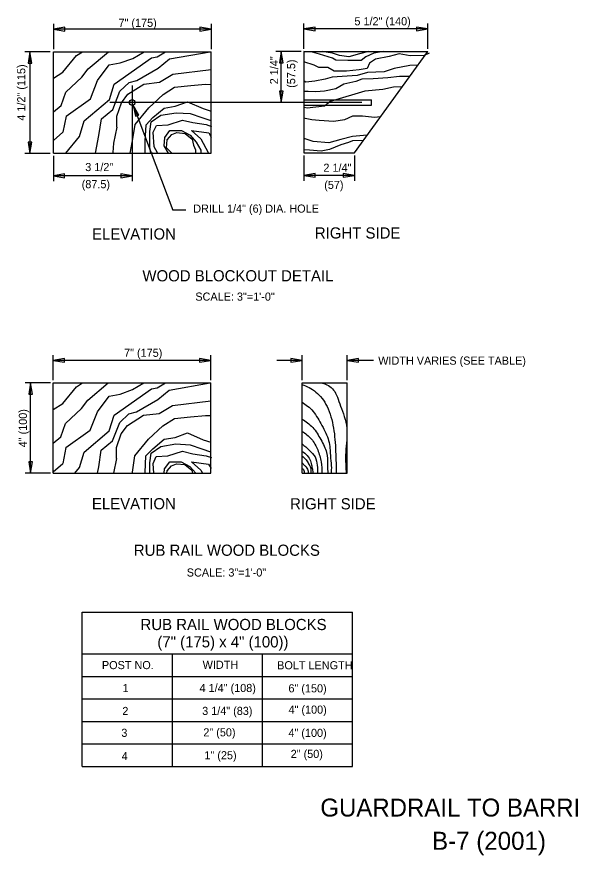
# Model space of a CAD drawing. Extents: x 3.1 to 16.6, y 0.2 to 9.9.
# Drawn here: x 3.1 to 9.27, y 0.57 to 9.87 of the extents above; entities that cross this region are included whole.
import ezdxf

# ---------------------------------------------------------------- set-up
doc = ezdxf.new("R2010")
doc.units = 0
for name, color, linetype in [('SD_P_Center Lines', 7, 'Continuous'), ('SD_P_Dimension Lines', 7, 'Continuous'), ('SD_P_Dimension Text', 7, 'Continuous'), ('SD_P_Frame', 7, 'Continuous'), ('SD_P_Prop Hidden Lines', 7, 'Continuous'), ('SD_P_Prop Object Lines', 7, 'Continuous'), ('SD_P_Subtitles', 7, 'Continuous'), ('SD_X_Exist Object Lines', 7, 'Continuous')]:
    doc.layers.add(name, color=color, linetype=linetype)

msp = doc.modelspace()

# ---------------------------------------------------------------- linework, layer by layer
at = {"layer": 'SD_P_Center Lines'}
for p, q in [((4.38, 9.108), (4.38, 8.045)), ((6.926, 8.918), (4.131, 8.918))]:
    msp.add_line(p, q, dxfattribs=at)
at = {"layer": 'SD_P_Dimension Lines'}
for p, q in [((3.505, 9.791), (3.505, 9.511)), ((5.255, 9.791), (5.255, 9.511)), ((6.284, 9.514), (6.284, 9.794)), ((7.659, 9.514), (7.659, 9.794)), ((3.633, 9.752), (3.508, 9.731)), ((5.255, 9.731), (3.508, 9.731)), ((3.508, 9.731), (3.633, 9.71)), ((3.633, 9.71), (3.633, 9.752)), ((5.255, 9.731), (5.13, 9.752)), ((5.13, 9.752), (5.13, 9.71)), ((5.13, 9.71), (5.255, 9.731)), ((6.409, 9.755), (6.284, 9.734)), ((7.659, 9.734), (6.284, 9.734)), ((6.284, 9.734), (6.409, 9.713)), ((6.409, 9.713), (6.409, 9.755)), ((7.659, 9.734), (7.534, 9.755)), ((7.534, 9.755), (7.534, 9.713)), ((7.534, 9.713), (7.659, 9.734)), ((3.468, 9.481), (3.188, 9.481)), ((3.245, 9.481), (3.224, 9.356)), ((3.245, 9.481), (3.245, 8.352)), ((3.266, 9.356), (3.245, 9.481)), ((6.254, 9.484), (5.974, 9.484)), ((6.034, 9.484), (6.013, 9.359)), ((6.034, 8.918), (6.034, 9.484)), ((6.055, 9.359), (6.034, 9.484)), ((3.224, 9.356), (3.266, 9.356)), ((6.013, 9.359), (6.055, 9.359)), ((6.013, 9.043), (6.034, 8.918)), ((6.055, 9.043), (6.013, 9.043)), ((6.034, 8.918), (6.055, 9.043)), ((4.391, 8.889), (4.83, 7.724)), ((4.455, 8.779), (4.391, 8.889)), ((4.391, 8.889), (4.415, 8.765)), ((4.415, 8.765), (4.455, 8.779)), ((3.224, 8.477), (3.245, 8.352)), ((3.266, 8.477), (3.224, 8.477)), ((3.245, 8.352), (3.266, 8.477)), ((3.468, 8.352), (3.188, 8.352)), ((3.505, 8.325), (3.505, 8.045)), ((6.284, 8.33), (6.284, 8.05)), ((6.846, 8.33), (6.846, 8.05)), ((3.63, 8.126), (3.505, 8.105)), ((4.38, 8.105), (3.505, 8.105)), ((3.505, 8.105), (3.63, 8.084)), ((3.63, 8.084), (3.63, 8.126)), ((4.38, 8.105), (4.255, 8.126)), ((4.255, 8.126), (4.255, 8.084)), ((4.255, 8.084), (4.38, 8.105)), ((6.409, 8.131), (6.284, 8.11)), ((6.846, 8.11), (6.284, 8.11)), ((6.284, 8.11), (6.409, 8.089)), ((6.409, 8.089), (6.409, 8.131)), ((6.846, 8.11), (6.721, 8.131)), ((6.721, 8.131), (6.721, 8.089)), ((6.721, 8.089), (6.846, 8.11)), ((4.975, 7.724), (4.83, 7.724)), ((3.503, 5.837), (3.503, 6.117)), ((3.628, 6.078), (3.503, 6.057)), ((5.253, 6.057), (3.503, 6.057)), ((3.503, 6.057), (3.628, 6.036)), ((3.628, 6.036), (3.628, 6.078)), ((5.253, 6.057), (5.128, 6.078)), ((5.128, 6.078), (5.128, 6.036)), ((5.128, 6.036), (5.253, 6.057)), ((5.253, 5.837), (5.253, 6.117)), ((6.264, 6.057), (5.983, 6.057)), ((6.264, 6.057), (6.139, 6.078)), ((6.139, 6.078), (6.139, 6.036)), ((6.139, 6.036), (6.264, 6.057)), ((6.264, 5.837), (6.264, 6.117)), ((6.764, 5.837), (6.764, 6.117)), ((6.889, 6.078), (6.764, 6.057)), ((7.056, 6.057), (6.764, 6.057)), ((6.764, 6.057), (6.889, 6.036)), ((6.889, 6.036), (6.889, 6.078)), ((3.473, 5.807), (3.193, 5.807)), ((3.253, 5.807), (3.232, 5.682)), ((3.253, 4.807), (3.253, 5.807)), ((3.274, 5.682), (3.253, 5.807)), ((3.232, 5.682), (3.274, 5.682)), ((3.232, 4.932), (3.253, 4.807)), ((3.274, 4.932), (3.232, 4.932)), ((3.253, 4.807), (3.274, 4.932)), ((3.473, 4.807), (3.193, 4.807)), ((3.825, 3.263), (6.825, 3.263)), ((3.825, 1.553), (3.825, 3.263)), ((6.825, 1.553), (6.825, 3.263)), ((3.825, 2.803), (6.825, 2.803)), ((4.825, 1.553), (4.825, 2.803)), ((5.825, 1.553), (5.825, 2.803)), ((3.825, 2.553), (6.825, 2.553)), ((3.825, 2.303), (6.825, 2.303)), ((3.825, 2.053), (6.825, 2.053)), ((3.825, 1.803), (6.825, 1.803)), ((3.825, 1.553), (6.825, 1.553))]:
    msp.add_line(p, q, dxfattribs=at)
at = {"layer": 'SD_P_Prop Hidden Lines'}
for p, q in [((6.285, 8.949), (7.035, 8.949)), ((7.035, 8.887), (7.035, 8.949)), ((6.285, 8.887), (7.035, 8.887))]:
    msp.add_line(p, q, dxfattribs=at)
at = {"layer": 'SD_P_Prop Object Lines'}
for p, q in [((3.505, 8.356), (3.505, 9.481)), ((3.505, 9.481), (5.255, 9.481)), ((5.255, 8.356), (5.255, 9.481)), ((6.285, 9.484), (7.659, 9.484)), ((6.285, 9.484), (6.285, 8.36)), ((6.846, 8.36), (7.659, 9.484)), ((5.229, 8.582), (5.257, 8.533)), ((3.505, 8.356), (5.255, 8.356)), ((6.284, 8.36), (6.846, 8.36)), ((3.503, 5.807), (5.253, 5.807)), ((3.503, 4.807), (3.503, 5.807)), ((5.253, 4.807), (5.253, 5.807)), ((6.264, 4.807), (6.264, 5.807)), ((6.264, 5.807), (6.764, 5.807)), ((6.764, 4.807), (6.764, 5.807)), ((3.503, 4.807), (5.253, 4.807)), ((6.264, 4.807), (6.764, 4.807))]:
    msp.add_line(p, q, dxfattribs=at)
msp.add_circle((4.38, 8.918), 0.0312, dxfattribs=at)
at = {"layer": 'SD_X_Exist Object Lines'}
for p, q in [((3.611, 9.254), (3.763, 9.439)), ((3.763, 9.439), (3.829, 9.481)), ((3.89, 9.292), (4.115, 9.481)), ((4.18, 9.123), (4.595, 9.415)), ((4.247, 9.357), (4.385, 9.407)), ((4.385, 9.407), (4.511, 9.481)), ((4.595, 9.415), (4.657, 9.426)), ((4.657, 9.426), (4.751, 9.481)), ((4.666, 9.298), (4.792, 9.403)), ((4.792, 9.403), (5.245, 9.481)), ((6.38, 9.478), (6.285, 9.484)), ((6.458, 9.455), (6.38, 9.478)), ((6.603, 9.41), (6.458, 9.455)), ((6.507, 9.48), (6.488, 9.483)), ((6.601, 9.466), (6.507, 9.48)), ((6.68, 9.44), (6.601, 9.466)), ((6.64, 9.387), (6.603, 9.41)), ((6.783, 9.424), (6.68, 9.44)), ((6.9, 9.457), (6.783, 9.424)), ((7.001, 9.485), (6.9, 9.457)), ((6.971, 9.426), (6.919, 9.384)), ((7.06, 9.464), (6.971, 9.426)), ((7.079, 9.398), (7.013, 9.354)), ((7.165, 9.485), (7.06, 9.464)), ((7.231, 9.429), (7.079, 9.398)), ((7.343, 9.459), (7.231, 9.429)), ((7.463, 9.436), (7.343, 9.459)), ((7.627, 9.44), (7.463, 9.436)), ((7.674, 9.464), (7.62, 9.44)), ((3.996, 9.162), (4.125, 9.336)), ((4.125, 9.336), (4.247, 9.357)), ((6.399, 9.333), (6.284, 9.37)), ((6.451, 9.305), (6.399, 9.333)), ((6.551, 9.305), (6.451, 9.305)), ((6.622, 9.267), (6.551, 9.305)), ((6.772, 9.384), (6.64, 9.387)), ((6.919, 9.384), (6.772, 9.384)), ((7.013, 9.354), (6.985, 9.295)), ((7.458, 9.328), (7.285, 9.295)), ((7.548, 9.331), (7.458, 9.328)), ((3.505, 9.186), (3.611, 9.254)), ((3.82, 9.198), (3.89, 9.292)), ((4.431, 9.161), (4.666, 9.298)), ((4.681, 9.144), (4.83, 9.231)), ((4.83, 9.231), (5.255, 9.283)), ((6.875, 9.216), (6.598, 9.199)), ((6.758, 9.267), (6.622, 9.267)), ((6.896, 9.279), (6.758, 9.267)), ((6.989, 9.251), (6.875, 9.216)), ((6.985, 9.295), (6.896, 9.279)), ((7.175, 9.258), (6.989, 9.251)), ((7.285, 9.295), (7.175, 9.258)), ((3.643, 9.033), (3.82, 9.198)), ((3.917, 8.958), (3.996, 9.162)), ((4.128, 8.95), (4.18, 9.123)), ((4.243, 9.044), (4.346, 9.14)), ((4.33, 9.009), (4.508, 9.123)), ((4.346, 9.14), (4.431, 9.161)), ((4.508, 9.123), (4.681, 9.144)), ((5.03, 9.105), (5.194, 9.121)), ((5.194, 9.121), (5.255, 9.119)), ((6.305, 9.145), (6.289, 9.155)), ((6.406, 9.155), (6.305, 9.145)), ((6.519, 9.178), (6.406, 9.155)), ((6.598, 9.199), (6.519, 9.178)), ((6.729, 9.12), (6.638, 9.068)), ((6.861, 9.15), (6.729, 9.12)), ((6.926, 9.176), (6.861, 9.15)), ((7.053, 9.181), (6.926, 9.176)), ((7.214, 9.19), (7.053, 9.181)), ((7.346, 9.206), (7.214, 9.19)), ((7.458, 9.206), (7.346, 9.206)), ((3.591, 8.885), (3.643, 9.033)), ((4.164, 8.84), (4.243, 9.044)), ((4.723, 9.006), (4.85, 9.088)), ((4.85, 9.088), (5.03, 9.105)), ((6.333, 9.04), (6.289, 9.04)), ((6.418, 9.035), (6.333, 9.04)), ((6.514, 9.042), (6.418, 9.035)), ((6.638, 9.068), (6.514, 9.042)), ((6.962, 9.045), (6.849, 9.009)), ((7.161, 9.063), (6.962, 9.045)), ((7.278, 9.089), (7.161, 9.063)), ((7.375, 9.091), (7.278, 9.089)), ((3.647, 8.767), (3.917, 8.958)), ((3.848, 8.715), (4.128, 8.95)), ((4.26, 8.915), (4.33, 9.009)), ((4.564, 8.859), (4.723, 9.006)), ((6.575, 8.928), (6.514, 8.876)), ((6.849, 9.009), (6.575, 8.928)), ((3.505, 8.813), (3.591, 8.885)), ((4.038, 8.735), (4.164, 8.84)), ((4.208, 8.767), (4.26, 8.915)), ((4.412, 8.674), (4.564, 8.859)), ((4.609, 8.751), (4.735, 8.856)), ((4.735, 8.856), (4.857, 8.877)), ((4.857, 8.877), (4.995, 8.927)), ((4.995, 8.927), (5.168, 8.852)), ((5.168, 8.852), (5.255, 8.823)), ((6.322, 8.855), (6.287, 8.862)), ((6.514, 8.876), (6.322, 8.855)), ((3.647, 8.767), (3.612, 8.587)), ((4.208, 8.645), (4.208, 8.767)), ((4.534, 8.671), (4.609, 8.751)), ((4.592, 8.702), (4.698, 8.777)), ((4.698, 8.777), (4.866, 8.805)), ((4.866, 8.805), (5.023, 8.795)), ((5.023, 8.795), (5.154, 8.751)), ((5.154, 8.751), (5.252, 8.718)), ((6.298, 8.74), (6.284, 8.743)), ((6.823, 8.766), (6.736, 8.724)), ((6.933, 8.768), (6.823, 8.766)), ((7.067, 8.752), (6.933, 8.768)), ((7.134, 8.758), (7.067, 8.752)), ((3.796, 8.542), (3.848, 8.715)), ((4.01, 8.552), (4.038, 8.735)), ((4.384, 8.491), (4.412, 8.674)), ((4.524, 8.488), (4.534, 8.671)), ((4.576, 8.596), (4.592, 8.702)), ((4.613, 8.589), (4.648, 8.664)), ((4.648, 8.664), (4.777, 8.671)), ((4.777, 8.671), (4.939, 8.723)), ((4.939, 8.723), (5.053, 8.695)), ((5.053, 8.695), (5.201, 8.674)), ((5.201, 8.674), (5.26, 8.653)), ((6.373, 8.726), (6.298, 8.74)), ((6.453, 8.719), (6.373, 8.726)), ((6.617, 8.708), (6.453, 8.719)), ((6.736, 8.724), (6.617, 8.708)), ((3.505, 8.497), (3.612, 8.587)), ((4.208, 8.645), (4.173, 8.465)), ((4.576, 8.418), (4.576, 8.596)), ((4.623, 8.427), (4.613, 8.589)), ((4.74, 8.528), (4.798, 8.606)), ((4.768, 8.505), (4.819, 8.563)), ((4.798, 8.606), (4.925, 8.606)), ((4.819, 8.563), (4.875, 8.584)), ((4.875, 8.584), (4.967, 8.575)), ((4.925, 8.606), (5.021, 8.556)), ((4.967, 8.575), (5.044, 8.512)), ((5.021, 8.556), (5.089, 8.477)), ((5.039, 8.608), (5.142, 8.514)), ((5.039, 8.608), (5.229, 8.582)), ((6.988, 8.557), (6.823, 8.539)), ((3.644, 8.357), (3.796, 8.542)), ((3.972, 8.356), (4.01, 8.552)), ((4.173, 8.465), (4.164, 8.362)), ((4.358, 8.357), (4.384, 8.491)), ((4.522, 8.355), (4.524, 8.488)), ((4.733, 8.437), (4.74, 8.528)), ((4.761, 8.416), (4.768, 8.505)), ((5.044, 8.512), (5.06, 8.444)), ((5.089, 8.477), (5.142, 8.39)), ((5.142, 8.514), (5.224, 8.364)), ((6.387, 8.485), (6.287, 8.52)), ((6.561, 8.469), (6.387, 8.485)), ((6.694, 8.506), (6.561, 8.469)), ((6.823, 8.539), (6.694, 8.506)), ((6.779, 8.473), (6.694, 8.448)), ((6.825, 8.494), (6.779, 8.473)), ((6.945, 8.496), (6.825, 8.494)), ((4.585, 8.355), (4.576, 8.418)), ((4.662, 8.36), (4.623, 8.427)), ((4.784, 8.357), (4.733, 8.437)), ((4.815, 8.36), (4.761, 8.416)), ((5.06, 8.444), (5.082, 8.392)), ((5.082, 8.392), (5.082, 8.355)), ((5.142, 8.39), (5.14, 8.362)), ((6.347, 8.389), (6.287, 8.394)), ((6.476, 8.377), (6.347, 8.389)), ((6.568, 8.398), (6.476, 8.377)), ((6.694, 8.448), (6.568, 8.398)), ((4.597, 8.364), (4.597, 8.357)), ((3.761, 5.765), (3.827, 5.807)), ((3.888, 5.618), (4.113, 5.807)), ((4.383, 5.733), (4.509, 5.807)), ((4.655, 5.752), (4.749, 5.807)), ((4.79, 5.729), (5.243, 5.807)), ((3.609, 5.58), (3.761, 5.765)), ((4.123, 5.662), (4.245, 5.683)), ((4.178, 5.449), (4.593, 5.741)), ((4.245, 5.683), (4.383, 5.733)), ((4.593, 5.741), (4.655, 5.752)), ((4.664, 5.624), (4.79, 5.729)), ((3.503, 5.512), (3.609, 5.58)), ((3.818, 5.524), (3.888, 5.618)), ((3.994, 5.488), (4.123, 5.662)), ((4.429, 5.487), (4.664, 5.624)), ((4.828, 5.557), (5.253, 5.609)), ((3.641, 5.359), (3.818, 5.524)), ((3.915, 5.284), (3.994, 5.488)), ((4.344, 5.466), (4.429, 5.487)), ((4.679, 5.47), (4.828, 5.557)), ((4.126, 5.276), (4.178, 5.449)), ((4.241, 5.37), (4.344, 5.466)), ((4.328, 5.335), (4.506, 5.449)), ((4.506, 5.449), (4.679, 5.47)), ((4.721, 5.332), (4.848, 5.414)), ((4.848, 5.414), (5.028, 5.431)), ((5.028, 5.431), (5.192, 5.447)), ((5.192, 5.447), (5.253, 5.445)), ((3.589, 5.211), (3.641, 5.359)), ((4.162, 5.166), (4.241, 5.37)), ((4.258, 5.241), (4.328, 5.335)), ((4.562, 5.185), (4.721, 5.332)), ((3.503, 5.139), (3.589, 5.211)), ((3.645, 5.093), (3.915, 5.284)), ((3.846, 5.041), (4.126, 5.276)), ((4.206, 5.093), (4.258, 5.241)), ((4.855, 5.203), (4.993, 5.253)), ((4.993, 5.253), (5.166, 5.178)), ((4.036, 5.061), (4.162, 5.166)), ((4.41, 5), (4.562, 5.185)), ((4.607, 5.077), (4.733, 5.182)), ((4.696, 5.103), (4.864, 5.131)), ((4.733, 5.182), (4.855, 5.203)), ((4.864, 5.131), (5.021, 5.121)), ((5.021, 5.121), (5.152, 5.077)), ((5.166, 5.178), (5.253, 5.149)), ((3.645, 5.093), (3.61, 4.913)), ((3.794, 4.868), (3.846, 5.041)), ((4.008, 4.878), (4.036, 5.061)), ((4.206, 4.971), (4.206, 5.093)), ((4.532, 4.997), (4.607, 5.077)), ((4.574, 4.922), (4.59, 5.028)), ((4.59, 5.028), (4.696, 5.103)), ((4.775, 4.997), (4.937, 5.049)), ((4.937, 5.049), (5.051, 5.021)), ((5.152, 5.077), (5.25, 5.044)), ((4.206, 4.971), (4.174, 4.807)), ((4.382, 4.817), (4.41, 5)), ((4.522, 4.814), (4.532, 4.997)), ((4.611, 4.915), (4.646, 4.99)), ((4.646, 4.99), (4.775, 4.997)), ((4.738, 4.854), (4.796, 4.932)), ((4.796, 4.932), (4.923, 4.932)), ((4.923, 4.932), (5.019, 4.882)), ((5.037, 4.934), (5.14, 4.84)), ((5.037, 4.934), (5.227, 4.908)), ((5.051, 5.021), (5.199, 5)), ((5.199, 5), (5.258, 4.979)), ((3.503, 4.823), (3.61, 4.913)), ((3.744, 4.807), (3.794, 4.868)), ((3.994, 4.807), (4.008, 4.878)), ((4.574, 4.807), (4.574, 4.922)), ((4.618, 4.807), (4.611, 4.915)), ((4.734, 4.807), (4.738, 4.854)), ((4.766, 4.831), (4.817, 4.889)), ((4.817, 4.889), (4.873, 4.91)), ((4.873, 4.91), (4.965, 4.901)), ((4.965, 4.901), (5.042, 4.838)), ((5.019, 4.882), (5.084, 4.807)), ((5.042, 4.838), (5.049, 4.807)), ((5.14, 4.84), (5.158, 4.807)), ((5.227, 4.908), (5.255, 4.859)), ((4.38, 4.807), (4.382, 4.817)), ((4.522, 4.807), (4.522, 4.814)), ((4.764, 4.807), (4.766, 4.831))]:
    msp.add_line(p, q, dxfattribs=at)
for points in [[(6.263, 5.789), (6.317, 5.772), (6.424, 5.718), (6.552, 5.561), (6.622, 5.307), (6.638, 5.051), (6.643, 4.87), (6.642, 4.809)], [(6.49, 5.804), (6.533, 5.793), (6.629, 5.749), (6.684, 5.561), (6.784, 5.309), (6.738, 5.04), (6.75, 4.856), (6.753, 4.804)], [(6.265, 5.594), (6.305, 5.569), (6.391, 5.503), (6.487, 5.334), (6.572, 5.17), (6.577, 4.994), (6.592, 4.892), (6.588, 4.824), (6.587, 4.812)], [(6.263, 5.406), (6.305, 5.383), (6.391, 5.32), (6.472, 5.181), (6.551, 5.033), (6.544, 4.903), (6.549, 4.829), (6.55, 4.807)], [(6.265, 5.27), (6.3, 5.249), (6.374, 5.191), (6.444, 5.065), (6.479, 4.931), (6.484, 4.848), (6.482, 4.809)], [(6.265, 5.131), (6.293, 5.109), (6.341, 5.064), (6.419, 4.99), (6.433, 4.893), (6.437, 4.832), (6.436, 4.807)], [(6.265, 5.048), (6.285, 5.036), (6.323, 5.005), (6.362, 4.944), (6.37, 4.883), (6.384, 4.841), (6.383, 4.816), (6.382, 4.806)], [(6.263, 4.998), (6.283, 4.984), (6.312, 4.958), (6.336, 4.908), (6.363, 4.869), (6.361, 4.832), (6.363, 4.812), (6.364, 4.806)], [(6.263, 4.925), (6.272, 4.915), (6.287, 4.896), (6.312, 4.873), (6.323, 4.849), (6.332, 4.83), (6.333, 4.817), (6.333, 4.812)], [(6.263, 4.86), (6.271, 4.857), (6.283, 4.848), (6.287, 4.826), (6.289, 4.813), (6.29, 4.806)]]:
    msp.add_open_spline(points, degree=3, dxfattribs=at)

# ---------------------------------------------------------------- texts
at = {"layer": 'SD_P_Dimension Text'}
for s, height, p in [('5 1/2" (140)', 0.09, (6.845, 9.774)), ('7" (175)', 0.09, (4.228, 9.757)), ('3 1/2"', 0.09, (3.8589, 8.157)), ('2 1/4"', 0.09, (6.5009, 8.149)), ('(87.5)', 0.09, (3.8195, 7.967)), ('(57)', 0.09, (6.51, 7.959)), ('DRILL 1/4" (6) DIA. HOLE', 0.09, (5.057, 7.696)), ('SCALE: 3"=1\'-0"', 0.09, (5.08, 6.72)), ('7" (175)', 0.09, (4.29, 6.097)), ('WIDTH VARIES (SEE TABLE)', 0.09, (7.109, 6.01)), ('SCALE: 3"=1\'-0"', 0.09, (4.985, 3.66)), ('RUB RAIL WOOD BLOCKS', 0.124002, (4.472, 3.066)), ('(7" (175) x 4" (100))', 0.124002, (4.659, 2.874)), ('POST NO.', 0.09, (4.044, 2.633)), ('WIDTH', 0.09, (5.161, 2.636)), ('BOLT LENGTH', 0.09, (5.988, 2.631)), ('1', 0.09, (4.273, 2.378)), ('4 1/4" (108)', 0.09, (5.127, 2.379)), ('6" (150)', 0.09, (6.113, 2.375)), ('4" (100)', 0.09, (6.114, 2.139)), ('2', 0.09, (4.27, 2.124)), ('3 1/4" (83)', 0.09, (5.156, 2.125)), ('3', 0.09, (4.259, 1.882)), ('2" (50)', 0.09, (5.169, 1.887)), ('4" (100)', 0.09, (6.113, 1.881)), ('4', 0.09, (4.263, 1.624)), ('1" (25)', 0.09, (5.181, 1.633)), ('2" (50)', 0.09, (6.138, 1.648))]:
    msp.add_text(s, height=height, dxfattribs=at).set_placement(p)
for s, p in [('2 1/4"', (5.998, 9.1199)), ('4 1/2" (115)', (3.194, 8.716)), ('(57.5)', (6.188, 9.0805)), ('4" (100)', (3.212, 5.093))]:
    msp.add_text(s, height=0.09, rotation=90, dxfattribs=at).set_placement(p)
at = {"layer": 'SD_P_Frame'}
for s, height, p in [('GUARDRAIL TO BARRIER CONNECTION,  APPROACH TYPE 1', 0.199002, (6.467, 0.998)), ('B-7 (2001)  ', 0.199998, (7.706, 0.629))]:
    msp.add_text(s, height=height, dxfattribs=at).set_placement(p)
at = {"layer": 'SD_P_Subtitles'}
for s, height, p in [('RIGHT SIDE', 0.124, (6.406, 7.409)), ('ELEVATION', 0.124, (3.934, 7.398)), ('WOOD BLOCKOUT DETAIL', 0.124002, (4.493, 6.934)), ('ELEVATION', 0.124, (3.933, 4.406)), ('RIGHT SIDE', 0.124, (6.131, 4.405)), ('RUB RAIL WOOD BLOCKS', 0.124002, (4.398, 3.89))]:
    msp.add_text(s, height=height, dxfattribs=at).set_placement(p)

doc.saveas('drawing.dxf')
